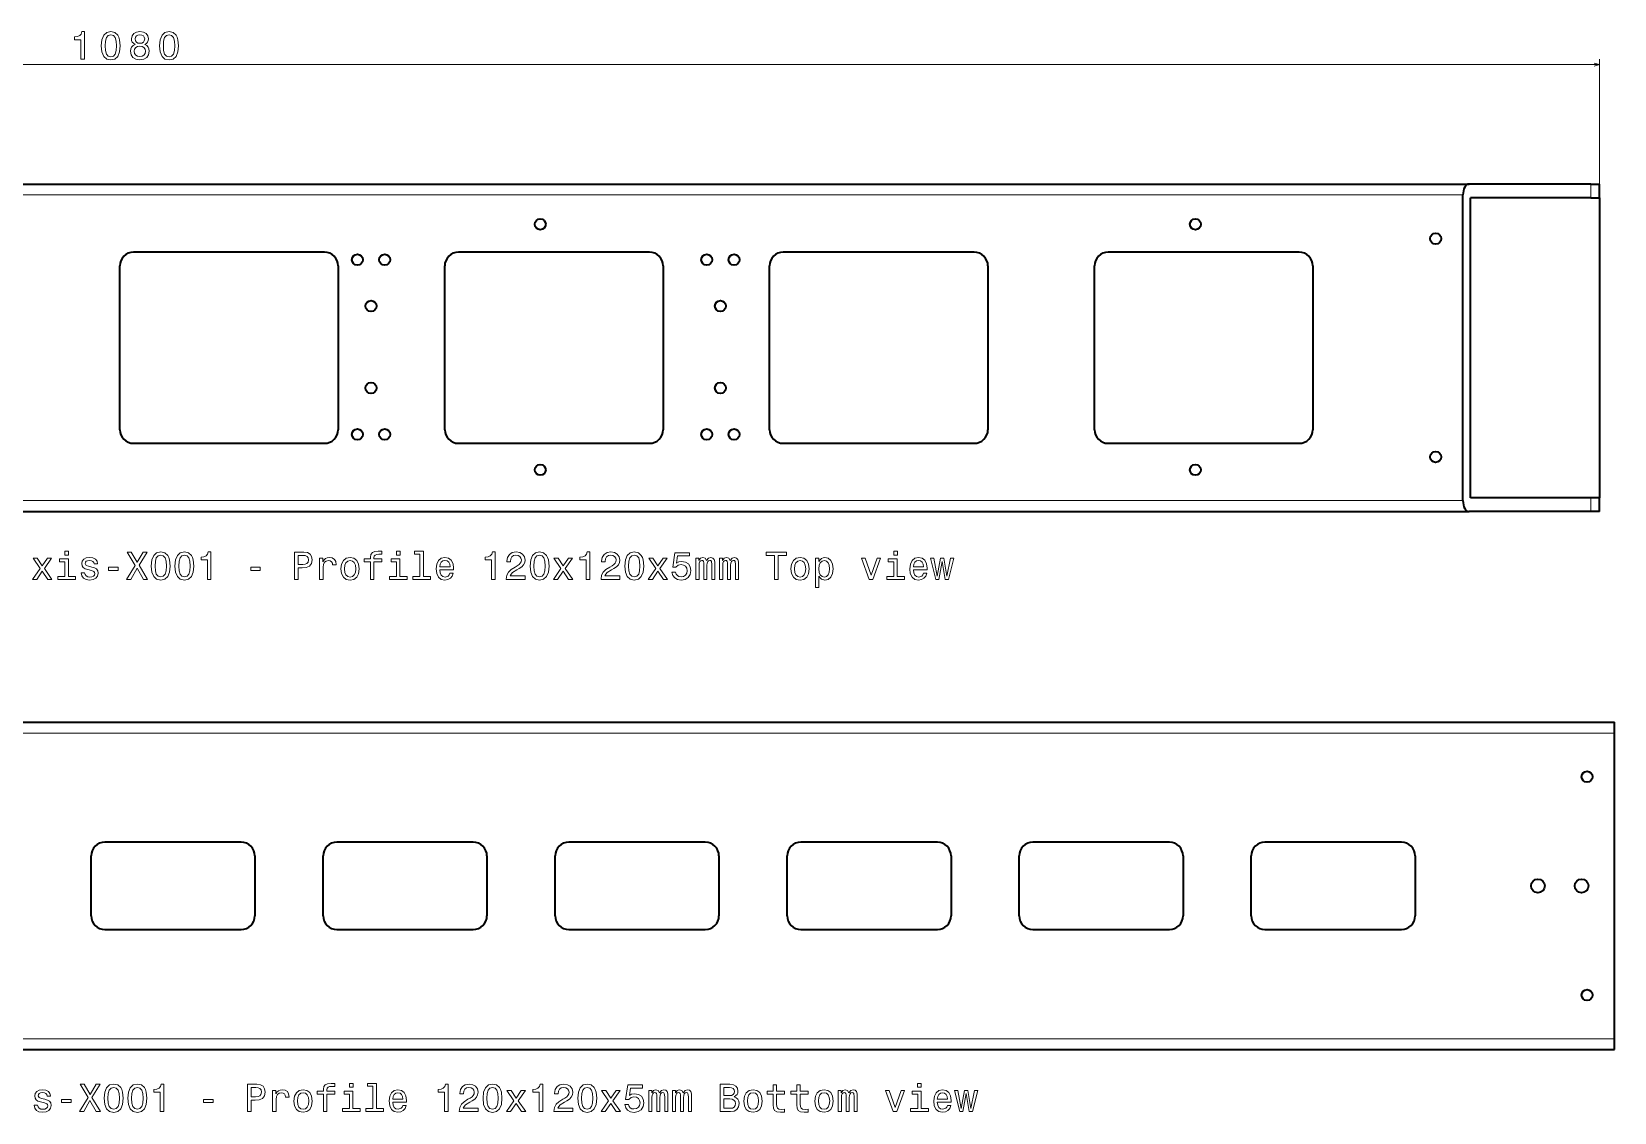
# Model space of a CAD drawing. Extents: x -420 to 4490, y -596 to 252.
# Drawn here: x 114 to 694, y -175 to 221 of the extents above; entities that cross this region are included whole.
import ezdxf

# ---------------------------------------------------------------- set-up
doc = ezdxf.new("R2010")
doc.units = 0

msp = doc.modelspace()

# ---------------------------------------------------------------- linework, layer by layer
at = {"color": 7, "lineweight": 13}
for p, q in [((-391.5, 208.779053), (688.5, 208.779053)), ((688.5, 162), (688.5, 210.779053)), ((-391.5, 161), (638.5, 161)), ((-391.5, 49), (638.5, 49)), ((-386.035095, -36.177216), (693.964905, -36.177216)), ((-386.035095, -148.177216), (693.964905, -148.177216))]:
    msp.add_line(p, q, dxfattribs=at)
at = {"color": 7, "lineweight": 35}
for p, q in [((-391.5, 165), (640.722229, 165)), ((685.353943, 165), (640.722229, 165)), ((638.5, 49), (638.5, 161)), ((641.277771, 50), (641.277771, 160)), ((685.353943, 160), (641.277771, 160)), ((688.5, 160), (688.5, 50)), ((221.5, 140), (151.5, 140)), ((340.5, 140), (270.5, 140)), ((459.5, 140), (389.5, 140)), ((578.5, 140), (508.5, 140)), ((146.5, 75), (146.5, 135)), ((226.5, 135), (226.5, 75)), ((265.5, 75), (265.5, 135)), ((345.5, 135), (345.5, 75)), ((384.5, 75), (384.5, 135)), ((464.5, 135), (464.5, 75)), ((503.5, 75), (503.5, 135)), ((583.5, 135), (583.5, 75)), ((151.5, 70), (221.5, 70)), ((270.5, 70), (340.5, 70)), ((389.5, 70), (459.5, 70)), ((508.5, 70), (578.5, 70)), ((685.353943, 50), (641.277771, 50)), ((-391.5, 45), (640.722229, 45)), ((685.353943, 45), (640.722229, 45)), ((-386.035095, -32.177216), (693.964905, -32.177216)), ((693.964905, -148.177216), (693.964905, -36.177216)), ((190.964905, -76.177216), (140.964905, -76.177216)), ((275.964905, -76.177216), (225.964905, -76.177216)), ((360.964905, -76.177216), (310.964905, -76.177216)), ((445.964905, -76.177216), (395.964905, -76.177216)), ((530.964905, -76.177216), (480.964905, -76.177216)), ((615.964905, -76.177216), (565.964905, -76.177216)), ((135.964905, -103.177216), (135.964905, -81.177216)), ((195.964905, -81.177216), (195.964905, -103.177216)), ((220.964905, -103.177216), (220.964905, -81.177216)), ((280.964905, -81.177216), (280.964905, -103.177216)), ((305.964905, -103.177216), (305.964905, -81.177216)), ((365.964905, -81.177216), (365.964905, -103.177216)), ((390.964905, -103.177216), (390.964905, -81.177216)), ((450.964905, -81.177216), (450.964905, -103.177216)), ((475.964905, -103.177216), (475.964905, -81.177216)), ((535.964905, -81.177216), (535.964905, -103.177216)), ((560.964905, -103.177216), (560.964905, -81.177216)), ((620.964905, -81.177216), (620.964905, -103.177216)), ((140.964905, -108.177216), (190.964905, -108.177216)), ((225.964905, -108.177216), (275.964905, -108.177216)), ((310.964905, -108.177216), (360.964905, -108.177216)), ((395.964905, -108.177216), (445.964905, -108.177216)), ((480.964905, -108.177216), (530.964905, -108.177216)), ((565.964905, -108.177216), (615.964905, -108.177216)), ((-386.035095, -152.177216), (693.964905, -152.177216))]:
    msp.add_line(p, q, dxfattribs=at)
at = {"color": 7, "lineweight": 13, "ltscale": 0.125}
for p, q in [((685.353943, 160), (685.353943, 165)), ((685.353943, 45), (685.353943, 50))]:
    msp.add_line(p, q, dxfattribs=at)
at = {"color": 7, "lineweight": 35, "ltscale": 0.078651}
for p, q in [((685.353943, 165), (688.5, 165)), ((685.353943, 160), (688.5, 160)), ((688.5, 50), (685.353943, 50)), ((688.5, 45), (685.353943, 45))]:
    msp.add_line(p, q, dxfattribs=at)
at = {"color": 7, "lineweight": 35, "ltscale": 0.125}
for p, q in [((688.5, 160), (688.5, 165)), ((688.5, 45), (688.5, 50))]:
    msp.add_line(p, q, dxfattribs=at)
at = {"color": 7, "lineweight": 35, "ltscale": 0.1}
for p, q in [((693.964905, -36.177216), (693.964905, -32.177216)), ((693.964905, -152.177216), (693.964905, -148.177216))]:
    msp.add_line(p, q, dxfattribs=at)
at = {"color": 7, "lineweight": 13}
for points in [[(132.229095, 210.779053), (133.540344, 210.779053), (133.540344, 220.851105), (132.560516, 220.851105), (132.301147, 219.972137), (131.78241, 219.381348), (130.989914, 219.035538), (129.894806, 218.920258), (129.894806, 217.897217), (132.229095, 217.897217)], [(139.690186, 215.663788), (139.906326, 213.40152), (140.583557, 211.787689), (141.664261, 210.807861), (143.162811, 210.490875), (144.646973, 210.807861), (145.727661, 211.787689), (146.390472, 213.40152), (146.621033, 215.663788), (146.390472, 217.911621), (146.116699, 218.804993), (145.727661, 219.539856), (144.646973, 220.519684), (143.162811, 220.851105), (141.664261, 220.519684), (140.583557, 219.525452), (139.906326, 217.911621)], [(152.050446, 216.168091), (151.315552, 215.764648), (150.811249, 215.202682), (150.494232, 214.496643), (150.393372, 213.646484), (150.623932, 212.364075), (151.286743, 211.369827), (152.367432, 210.735825), (153.837189, 210.490875), (155.292511, 210.735825), (156.373199, 211.369827), (157.036011, 212.364075), (157.280975, 213.646484), (157.16571, 214.496643), (156.863098, 215.202682), (156.344391, 215.764648), (155.623932, 216.168091), (156.200287, 216.513916), (156.60376, 216.989426), (156.848694, 217.565796), (156.93515, 218.271851), (156.70462, 219.294891), (156.099426, 220.116226), (155.119598, 220.649368), (153.837189, 220.851105), (152.540344, 220.649368), (151.560516, 220.116226), (150.940918, 219.294891), (150.724792, 218.271851), (150.796844, 217.565796), (151.041779, 216.989426)], [(161.03891, 215.663788), (161.255035, 213.40152), (161.932281, 211.787689), (163.01297, 210.807861), (164.511536, 210.490875), (165.995667, 210.807861), (167.076355, 211.787689), (167.739197, 213.40152), (167.969727, 215.663788), (167.739197, 217.911621), (167.465424, 218.804993), (167.076355, 219.539856), (165.995667, 220.519684), (164.511536, 220.851105), (163.01297, 220.519684), (161.932281, 219.525452), (161.255035, 217.911621)], [(141.073471, 215.663788), (141.188751, 217.407288), (141.548981, 218.660889), (142.197403, 219.395767), (143.162811, 219.655136), (144.113815, 219.395767), (144.762238, 218.660889), (145.122467, 217.407288), (145.237732, 215.663788), (145.122467, 213.905853), (144.762238, 212.652252), (144.113815, 211.917389), (143.162811, 211.672424), (142.197403, 211.917389), (141.548981, 212.652252), (141.188751, 213.905853)], [(151.776642, 213.675308), (151.906342, 214.438995), (152.324219, 215.015366), (152.972626, 215.390015), (153.837189, 215.519684), (154.687317, 215.390015), (155.335724, 215.015366), (155.753601, 214.438995), (155.897705, 213.675308), (155.753601, 212.853973), (155.335724, 212.234375), (154.687317, 211.830933), (153.837189, 211.701233), (152.972626, 211.830933), (152.324219, 212.234375), (151.906342, 212.853973)], [(152.093658, 218.15657), (152.208923, 218.790588), (152.554749, 219.280487), (153.102295, 219.583084), (153.837189, 219.698364), (154.557648, 219.583084), (155.105194, 219.280487), (155.451019, 218.790588), (155.580688, 218.15657), (155.451019, 217.508148), (155.105194, 217.003845), (154.557648, 216.672424), (153.837189, 216.571564), (153.102295, 216.686829), (152.554749, 217.003845), (152.208923, 217.508148)], [(162.42218, 215.663788), (162.537445, 217.407288), (162.897705, 218.660889), (163.546112, 219.395767), (164.511536, 219.655136), (165.462524, 219.395767), (166.110931, 218.660889), (166.471191, 217.407288), (166.586456, 215.663788), (166.471191, 213.905853), (166.110931, 212.652252), (165.462524, 211.917389), (164.511536, 211.672424), (163.546112, 211.917389), (162.897705, 212.652252), (162.537445, 213.905853)], [(127.70327, 30.494656), (126.363213, 30.494656), (126.363213, 29.053734), (127.70327, 29.053734)], [(148.971283, 20.148834), (150.484253, 20.148834), (152.775314, 24.197826), (155.109604, 20.148834), (156.636978, 20.148834), (153.510178, 25.292927), (156.478485, 30.163242), (155.023148, 30.163242), (152.818542, 26.460073), (150.65715, 30.163242), (149.14418, 30.163242), (152.098083, 25.278517)], [(157.99144, 25.03356), (158.207581, 22.771313), (158.884811, 21.15748), (159.965515, 20.177652), (161.464066, 19.860649), (162.948212, 20.177652), (164.028915, 21.15748), (164.691727, 22.771313), (164.922287, 25.03356), (164.691727, 27.281399), (164.417953, 28.17477), (164.028915, 28.909641), (162.948212, 29.889469), (161.464066, 30.220881), (159.965515, 29.889469), (158.884811, 28.895233), (158.207581, 27.281399)], [(159.374725, 25.03356), (159.490005, 26.777077), (159.850235, 28.030678), (160.498657, 28.765549), (161.464066, 29.024914), (162.41507, 28.765549), (163.063492, 28.030678), (163.423721, 26.777077), (163.539001, 25.03356), (163.423721, 23.275635), (163.063492, 22.022034), (162.41507, 21.287163), (161.464066, 21.042206), (160.498657, 21.287163), (159.850235, 22.022034), (159.490005, 23.275635)], [(166.665787, 25.03356), (166.881927, 22.771313), (167.559158, 21.15748), (168.639862, 20.177652), (170.138412, 19.860649), (171.622559, 20.177652), (172.703262, 21.15748), (173.366074, 22.771313), (173.596634, 25.03356), (173.366074, 27.281399), (173.0923, 28.17477), (172.703262, 28.909641), (171.622559, 29.889469), (170.138412, 30.220881), (168.639862, 29.889469), (167.559158, 28.895233), (166.881927, 27.281399)], [(168.049072, 25.03356), (168.164352, 26.777077), (168.524582, 28.030678), (169.173004, 28.765549), (170.138412, 29.024914), (171.089417, 28.765549), (171.737839, 28.030678), (172.098068, 26.777077), (172.213348, 25.03356), (172.098068, 23.275635), (171.737839, 22.022034), (171.089417, 21.287163), (170.138412, 21.042206), (169.173004, 21.287163), (168.524582, 22.022034), (168.164352, 23.275635)], [(178.553391, 20.148834), (179.864639, 20.148834), (179.864639, 30.220881), (178.884811, 30.220881), (178.625443, 29.341919), (178.106705, 28.751141), (177.314209, 28.405319), (176.219101, 28.290045), (176.219101, 27.266991), (178.553391, 27.266991)], [(210.469803, 20.148834), (211.795456, 20.148834), (211.795456, 24.370735), (213.265198, 24.370735), (214.749344, 24.442783), (215.930893, 24.947105), (216.69458, 25.926933), (216.953949, 27.266991), (216.752228, 28.506184), (216.175858, 29.413963), (215.224854, 29.961514), (213.928024, 30.148834), (210.469803, 30.148834)], [(238.308411, 26.546528), (238.308411, 20.148834), (239.576416, 20.148834), (239.576416, 26.546528), (242.458267, 26.546528), (242.458267, 27.62722), (239.576416, 27.62722), (239.576416, 28.102724), (239.677277, 28.679092), (240.008698, 29.068142), (240.570648, 29.298691), (241.377563, 29.385145), (242.458267, 29.327509), (242.458267, 30.422609), (241.089386, 30.494656), (239.850189, 30.364971), (238.985641, 29.975924), (238.466904, 29.298691), (238.308411, 28.333271), (238.308411, 27.62722), (235.988525, 27.62722), (235.988525, 26.546528)], [(249.144135, 30.494656), (247.804077, 30.494656), (247.804077, 29.053734), (249.144135, 29.053734)], [(256.420776, 29.428373), (256.420776, 21.215117), (253.812714, 21.215117), (253.812714, 20.148834), (260.282471, 20.148834), (260.282471, 21.215117), (257.688812, 21.215117), (257.688812, 30.494656), (254.432312, 30.494656), (254.432312, 29.428373)], [(282.645569, 20.148834), (283.956787, 20.148834), (283.956787, 30.220881), (282.976959, 30.220881), (282.71759, 29.341919), (282.198883, 28.751141), (281.406372, 28.405319), (280.311279, 28.290045), (280.311279, 27.266991), (282.645569, 27.266991)], [(288.063416, 20.148834), (294.936615, 20.148834), (294.936615, 21.388027), (289.504333, 21.388027), (289.806946, 22.06526), (290.325684, 22.62722), (291.925079, 23.650274), (292.775238, 24.082552), (293.726257, 24.702148), (294.403473, 25.422609), (294.792542, 26.272753), (294.936615, 27.238171), (294.69165, 28.448545), (294.014435, 29.399555), (292.976959, 30.004742), (291.636902, 30.220881), (290.253632, 29.975924), (289.201752, 29.298691), (288.524506, 28.217999), (288.293976, 26.791485), (288.293976, 26.589756), (289.605194, 26.589756), (289.605194, 26.70503), (289.734894, 27.684856), (290.123932, 28.405319), (290.74353, 28.866413), (291.56485, 29.024914), (292.400604, 28.880821), (293.020203, 28.520592), (293.423645, 27.958633), (293.567749, 27.252581), (293.466888, 26.589756), (293.193115, 26.027798), (292.731995, 25.537884), (292.097992, 25.105606), (291.247864, 24.644512), (289.835754, 23.751141), (288.841522, 22.800131), (288.250732, 21.647392), (288.063416, 20.192062)], [(296.781006, 25.03356), (296.997131, 22.771313), (297.674377, 21.15748), (298.755066, 20.177652), (300.253632, 19.860649), (301.737762, 20.177652), (302.818451, 21.15748), (303.481293, 22.771313), (303.711823, 25.03356), (303.481293, 27.281399), (303.20752, 28.17477), (302.818451, 28.909641), (301.737762, 29.889469), (300.253632, 30.220881), (298.755066, 29.889469), (297.674377, 28.895233), (296.997131, 27.281399)], [(298.164276, 25.03356), (298.279541, 26.777077), (298.639801, 28.030678), (299.288208, 28.765549), (300.253632, 29.024914), (301.20462, 28.765549), (301.853027, 28.030678), (302.213287, 26.777077), (302.328552, 25.03356), (302.213287, 23.275635), (301.853027, 22.022034), (301.20462, 21.287163), (300.253632, 21.042206), (299.288208, 21.287163), (298.639801, 22.022034), (298.279541, 23.275635)], [(317.342957, 20.148834), (318.654175, 20.148834), (318.654175, 30.220881), (317.674347, 30.220881), (317.414978, 29.341919), (316.896271, 28.751141), (316.10376, 28.405319), (315.008667, 28.290045), (315.008667, 27.266991), (317.342957, 27.266991)], [(322.760803, 20.148834), (329.634003, 20.148834), (329.634003, 21.388027), (324.201721, 21.388027), (324.504333, 22.06526), (325.023071, 22.62722), (326.622467, 23.650274), (327.472626, 24.082552), (328.423645, 24.702148), (329.100861, 25.422609), (329.489929, 26.272753), (329.634003, 27.238171), (329.389038, 28.448545), (328.711823, 29.399555), (327.674347, 30.004742), (326.33429, 30.220881), (324.951019, 29.975924), (323.899139, 29.298691), (323.221893, 28.217999), (322.991364, 26.791485), (322.991364, 26.589756), (324.302582, 26.589756), (324.302582, 26.70503), (324.432281, 27.684856), (324.82132, 28.405319), (325.440918, 28.866413), (326.262238, 29.024914), (327.097992, 28.880821), (327.71759, 28.520592), (328.121033, 27.958633), (328.265137, 27.252581), (328.164276, 26.589756), (327.890503, 26.027798), (327.429382, 25.537884), (326.79538, 25.105606), (325.945251, 24.644512), (324.533142, 23.751141), (323.53891, 22.800131), (322.94812, 21.647392), (322.760803, 20.192062)], [(331.478394, 25.03356), (331.694519, 22.771313), (332.371765, 21.15748), (333.452454, 20.177652), (334.951019, 19.860649), (336.43515, 20.177652), (337.515839, 21.15748), (338.17868, 22.771313), (338.40921, 25.03356), (338.17868, 27.281399), (337.904907, 28.17477), (337.515839, 28.909641), (336.43515, 29.889469), (334.951019, 30.220881), (333.452454, 29.889469), (332.371765, 28.895233), (331.694519, 27.281399)], [(332.861664, 25.03356), (332.976929, 26.777077), (333.337189, 28.030678), (333.985596, 28.765549), (334.951019, 29.024914), (335.902008, 28.765549), (336.550415, 28.030678), (336.910675, 26.777077), (337.02594, 25.03356), (336.910675, 23.275635), (336.550415, 22.022034), (335.902008, 21.287163), (334.951019, 21.042206), (333.985596, 21.287163), (333.337189, 22.022034), (332.976929, 23.275635)], [(348.726227, 22.756903), (349.043213, 21.575348), (349.749268, 20.653156), (350.786743, 20.076788), (352.112366, 19.860649), (353.567719, 20.120016), (354.706055, 20.826067), (355.426514, 21.949987), (355.700287, 23.390909), (355.455322, 24.730967), (354.763672, 25.782841), (353.682983, 26.460073), (352.285278, 26.70503), (351.20459, 26.53212), (350.368866, 26.056616), (350.772308, 28.751141), (355.15274, 28.751141), (355.15274, 29.932695), (349.806915, 29.932695), (349.014404, 24.630102), (350.167145, 24.630102), (351.002869, 25.307335), (352.069153, 25.552292), (352.991333, 25.393791), (353.697388, 24.932695), (354.144073, 24.226645), (354.302582, 23.318863), (354.144073, 22.411081), (353.682983, 21.70503), (352.976929, 21.258345), (352.069153, 21.099842), (351.30545, 21.200706), (350.714691, 21.53212), (350.28241, 22.050852), (350.066284, 22.756903)], [(386.334259, 20.148834), (387.659912, 20.148834), (387.659912, 28.938459), (390.685852, 28.938459), (390.685852, 30.148834), (383.293915, 30.148834), (383.293915, 28.938459), (386.334259, 28.938459)], [(431.30542, 30.494656), (429.965363, 30.494656), (429.965363, 29.053734), (431.30542, 29.053734)], [(116.031799, 20.148834), (118.020271, 23.160362), (120.066383, 20.148834), (121.593758, 20.148834), (118.827187, 24.140188), (121.435257, 27.886585), (119.965515, 27.886585), (118.077911, 25.076788), (116.1903, 27.886585), (114.691742, 27.886585), (117.256584, 24.12578), (114.547653, 20.148834)], [(127.660042, 21.215117), (127.660042, 27.62722), (124.403557, 27.62722), (124.403557, 26.546528), (126.392036, 26.546528), (126.392036, 21.215117), (123.79837, 21.215117), (123.79837, 20.148834), (130.282516, 20.148834), (130.282516, 21.215117)], [(136.24794, 24.65892), (135.023163, 24.947105), (134.115372, 25.278517), (133.81279, 25.95575), (133.899246, 26.431255), (134.201828, 26.777077), (134.691742, 26.993214), (135.397797, 27.07967), (136.075027, 26.993214), (136.60817, 26.733849), (136.953995, 26.344799), (137.098083, 25.826067), (138.33728, 25.826067), (138.33728, 25.854885), (138.12114, 26.791485), (137.530365, 27.526356), (136.60817, 27.98745), (135.397797, 28.160362), (134.173019, 27.98745), (133.279648, 27.511948), (132.717682, 26.805895), (132.544769, 25.912523), (132.674454, 25.04797), (133.077911, 24.442783), (133.740738, 24.010506), (134.706161, 23.707912), (136.118256, 23.362091), (136.982819, 23.00186), (137.213364, 22.713676), (137.29982, 22.281399), (137.170135, 21.748259), (136.82431, 21.344799), (136.26236, 21.085434), (135.513077, 20.998978), (134.720566, 21.085434), (134.144196, 21.388027), (133.755142, 21.877941), (133.596649, 22.555174), (132.371857, 22.555174), (132.573593, 21.402437), (133.164368, 20.566702), (134.100967, 20.06238), (135.397797, 19.875059), (136.752274, 20.06238), (137.746506, 20.566702), (138.351685, 21.373619), (138.567825, 22.425491), (138.409332, 23.333273), (137.962646, 23.952869), (137.227768, 24.356327)], [(142.371857, 23.448545), (145.858887, 23.448545), (145.858887, 24.586874), (142.371857, 24.586874)], [(194.417938, 23.448545), (197.904968, 23.448545), (197.904968, 24.586874), (194.417938, 24.586874)], [(213.56778, 28.924049), (214.432343, 28.837595), (215.066345, 28.56382), (215.440979, 28.059498), (215.570663, 27.266991), (215.426575, 26.431255), (215.037521, 25.926933), (214.37471, 25.667566), (213.466919, 25.59552), (211.795456, 25.59552), (211.795456, 28.924049)], [(219.677292, 20.148834), (220.945297, 20.148834), (220.945297, 24.572466), (221.074982, 25.638748), (221.464035, 26.402435), (222.098038, 26.863531), (222.948181, 27.022034), (223.582184, 26.921169), (224.057693, 26.632984), (224.345886, 26.14307), (224.446747, 25.480246), (225.729172, 25.480246), (225.556259, 26.647392), (225.08075, 27.483128), (224.288239, 27.98745), (223.20755, 28.160362), (222.472687, 28.045088), (221.838669, 27.756903), (221.276718, 27.266991), (220.830032, 26.604166), (220.830032, 27.886585), (219.677292, 27.886585)], [(227.501495, 24.010506), (227.73204, 22.252581), (228.394867, 20.955751), (229.446747, 20.148834), (230.858841, 19.875059), (232.256531, 20.148834), (233.308411, 20.941341), (233.971237, 22.238171), (234.216187, 24.010506), (233.971237, 25.768431), (233.308411, 27.07967), (232.256531, 27.872177), (230.858841, 28.160362), (229.446747, 27.872177), (228.394867, 27.065262), (227.73204, 25.768431)], [(228.798325, 24.024916), (228.928009, 25.321745), (229.331467, 26.258345), (229.979874, 26.834713), (230.858841, 27.036442), (231.723404, 26.834713), (232.371811, 26.272753), (232.775269, 25.321745), (232.919357, 24.024916), (232.775269, 22.713676), (232.371811, 21.762667), (231.723404, 21.186298), (230.858841, 20.998978), (229.979874, 21.186298), (229.331467, 21.762667), (228.928009, 22.713676)], [(249.100906, 21.215117), (249.100906, 27.62722), (245.844421, 27.62722), (245.844421, 26.546528), (247.832901, 26.546528), (247.832901, 21.215117), (245.239243, 21.215117), (245.239243, 20.148834), (251.723389, 20.148834), (251.723389, 21.215117)], [(263.683044, 23.650274), (268.755066, 23.650274), (268.769501, 24.241053), (268.53894, 25.898113), (267.904938, 27.137306), (266.896301, 27.886585), (265.556244, 28.160362), (264.244995, 27.872177), (263.236359, 27.065262), (262.587921, 25.754021), (262.357391, 24.024916), (262.573517, 22.252581), (263.221924, 20.955751), (264.216187, 20.148834), (265.513, 19.875059), (266.636932, 20.06238), (267.559113, 20.552292), (268.236359, 21.330391), (268.625397, 22.367855), (267.371796, 22.367855), (267.112427, 21.791485), (266.737793, 21.359209), (265.671509, 21.013388), (264.850189, 21.171888), (264.230591, 21.676212), (263.827118, 22.497538), (263.683044, 23.607048)], [(263.683044, 24.716557), (263.841522, 25.710794), (264.230591, 26.445663), (264.82135, 26.892349), (265.599457, 27.050852), (266.363159, 26.892349), (266.953918, 26.445663), (267.314148, 25.710794), (267.443848, 24.716557)], [(306.867432, 20.148834), (308.855927, 23.160362), (310.902039, 20.148834), (312.429413, 20.148834), (309.662842, 24.140188), (312.270905, 27.886585), (310.801178, 27.886585), (308.913544, 25.076788), (307.02594, 27.886585), (305.527374, 27.886585), (308.092224, 24.12578), (305.383301, 20.148834)], [(341.564819, 20.148834), (343.553314, 23.160362), (345.599426, 20.148834), (347.126801, 20.148834), (344.360229, 24.140188), (346.968292, 27.886585), (345.498566, 27.886585), (343.610931, 25.076788), (341.723328, 27.886585), (340.224762, 27.886585), (342.789612, 24.12578), (340.080688, 20.148834)], [(357.48703, 20.148834), (358.654175, 20.148834), (358.654175, 25.321745), (358.726196, 26.099842), (358.942352, 26.661802), (359.273773, 26.993214), (359.706024, 27.122898), (360.051849, 27.007624), (360.28241, 26.71944), (360.397675, 26.229527), (360.440918, 25.581112), (360.440918, 20.148834), (361.536011, 20.148834), (361.536011, 25.321745), (361.608063, 26.085434), (361.824188, 26.647392), (362.170013, 26.993214), (362.602295, 27.122898), (362.94812, 27.007624), (363.17865, 26.71944), (363.322754, 25.581112), (363.322754, 20.148834), (364.489899, 20.148834), (364.489899, 25.494656), (364.417847, 26.604166), (364.187317, 27.454309), (363.726196, 27.973042), (362.976929, 28.160362), (362.097961, 27.872177), (361.420746, 27.036442), (360.887604, 27.857769), (359.994232, 28.160362), (359.172882, 27.872177), (358.610931, 27.065262), (358.610931, 27.886585), (357.48703, 27.886585)], [(366.161377, 20.148834), (367.328522, 20.148834), (367.328522, 25.321745), (367.400543, 26.099842), (367.616699, 26.661802), (367.94812, 26.993214), (368.380371, 27.122898), (368.726196, 27.007624), (368.956757, 26.71944), (369.072021, 26.229527), (369.115265, 25.581112), (369.115265, 20.148834), (370.210358, 20.148834), (370.210358, 25.321745), (370.28241, 26.085434), (370.498535, 26.647392), (370.84436, 26.993214), (371.276642, 27.122898), (371.622467, 27.007624), (371.852997, 26.71944), (371.997101, 25.581112), (371.997101, 20.148834), (373.164246, 20.148834), (373.164246, 25.494656), (373.092194, 26.604166), (372.861664, 27.454309), (372.400543, 27.973042), (371.651276, 28.160362), (370.772308, 27.872177), (370.095093, 27.036442), (369.561951, 27.857769), (368.668579, 28.160362), (367.847229, 27.872177), (367.285278, 27.065262), (367.285278, 27.886585), (366.161377, 27.886585)], [(392.314087, 24.010506), (392.544647, 22.252581), (393.207458, 20.955751), (394.259338, 20.148834), (395.671448, 19.875059), (397.069122, 20.148834), (398.121002, 20.941341), (398.783813, 22.238171), (399.028778, 24.010506), (398.783813, 25.768431), (398.121002, 27.07967), (397.069122, 27.872177), (395.671448, 28.160362), (394.259338, 27.872177), (393.207458, 27.065262), (392.544647, 25.768431)], [(393.610901, 24.024916), (393.740601, 25.321745), (394.144043, 26.258345), (394.79248, 26.834713), (395.671448, 27.036442), (396.53598, 26.834713), (397.184418, 26.272753), (397.58786, 25.321745), (397.731964, 24.024916), (397.58786, 22.713676), (397.184418, 21.762667), (396.53598, 21.186298), (395.671448, 20.998978), (394.79248, 21.186298), (394.144043, 21.762667), (393.740601, 22.713676)], [(402.559052, 26.69062), (402.559052, 27.886585), (401.291016, 27.886585), (401.291016, 17.151716), (402.559052, 17.151716), (402.559052, 21.330391), (403.005737, 20.653156), (403.51004, 20.20647), (404.778046, 19.875059), (405.988434, 20.148834), (406.939453, 20.97016), (407.559052, 22.266991), (407.789581, 24.024916), (407.559052, 25.768431), (406.939453, 27.065262), (405.988434, 27.872177), (404.778046, 28.160362), (404.086426, 28.073906), (403.495636, 27.800131), (402.991302, 27.339035)], [(404.56192, 21.013388), (403.711761, 21.200706), (403.092194, 21.777077), (402.703125, 22.713676), (402.573456, 24.024916), (402.703125, 25.321745), (403.092194, 26.258345), (403.711761, 26.820305), (404.56192, 27.022034), (405.340027, 26.820305), (405.959625, 26.243935), (406.348663, 25.307335), (406.492767, 24.024916), (406.348663, 22.728085), (405.959625, 21.777077), (405.340027, 21.200706)], [(421.031647, 20.148834), (422.371704, 20.148834), (425.195923, 27.886585), (423.884674, 27.886585), (421.708893, 21.647392), (419.489868, 27.886585), (418.164215, 27.886585)], [(431.262207, 21.215117), (431.262207, 27.62722), (428.005707, 27.62722), (428.005707, 26.546528), (429.994171, 26.546528), (429.994171, 21.215117), (427.400513, 21.215117), (427.400513, 20.148834), (433.884674, 20.148834), (433.884674, 21.215117)], [(437.169983, 23.650274), (442.242004, 23.650274), (442.256439, 24.241053), (442.025879, 25.898113), (441.391876, 27.137306), (440.38324, 27.886585), (439.043182, 28.160362), (437.731934, 27.872177), (436.723297, 27.065262), (436.07486, 25.754021), (435.84433, 24.024916), (436.060455, 22.252581), (436.708862, 20.955751), (437.703125, 20.148834), (438.999939, 19.875059), (440.123871, 20.06238), (441.046051, 20.552292), (441.723297, 21.330391), (442.112335, 22.367855), (440.858734, 22.367855), (440.599365, 21.791485), (440.224731, 21.359209), (439.158447, 21.013388), (438.337128, 21.171888), (437.717529, 21.676212), (437.314056, 22.497538), (437.169983, 23.607048)], [(437.169983, 24.716557), (437.328461, 25.710794), (437.717529, 26.445663), (438.308289, 26.892349), (439.086395, 27.050852), (439.850098, 26.892349), (440.440857, 26.445663), (440.801086, 25.710794), (440.930786, 24.716557)], [(446.564789, 20.148834), (447.717529, 26.71944), (448.870239, 20.148834), (450.080627, 20.148834), (451.982635, 27.886585), (450.757874, 27.886585), (449.475433, 21.315981), (448.337128, 27.886585), (447.083496, 27.886585), (445.94519, 21.315981), (444.66275, 27.886585), (443.452393, 27.886585), (445.354401, 20.148834)], [(119.010056, -170.354767), (117.785278, -170.066589), (116.877487, -169.735168), (116.574905, -169.057938), (116.661362, -168.582428), (116.963943, -168.236618), (117.453857, -168.020477), (118.159912, -167.934021), (118.837143, -168.020477), (119.370285, -168.279846), (119.71611, -168.668884), (119.860199, -169.187622), (121.099396, -169.187622), (121.099396, -169.158798), (120.883255, -168.222198), (120.29248, -167.487335), (119.370285, -167.02623), (118.159912, -166.853333), (116.935135, -167.02623), (116.041763, -167.50174), (115.479797, -168.207794), (115.306885, -169.101166), (115.436569, -169.965714), (115.840027, -170.570908), (116.502853, -171.003174), (117.468277, -171.305771), (118.880371, -171.651596), (119.744934, -172.011826), (119.975479, -172.300018), (120.061935, -172.732285), (119.932251, -173.265427), (119.586426, -173.668884), (119.024475, -173.928253), (118.275192, -174.014709), (117.482681, -173.928253), (116.906311, -173.625656), (116.517258, -173.135742), (116.358765, -172.458511), (115.133972, -172.458511), (115.335709, -173.611252), (115.926483, -174.446991), (116.863083, -174.951309), (118.159912, -175.138626), (119.514389, -174.951309), (120.508621, -174.446991), (121.1138, -173.640076), (121.329941, -172.588196), (121.171448, -171.68042), (120.724762, -171.060822), (119.989883, -170.657364)], [(131.733398, -174.864853), (133.246368, -174.864853), (135.53743, -170.815857), (137.871719, -174.864853), (139.399094, -174.864853), (136.272293, -169.720764), (139.240601, -164.850449), (137.785263, -164.850449), (135.580658, -168.553619), (133.419266, -164.850449), (131.906296, -164.850449), (134.860199, -169.735168)], [(140.753555, -169.980133), (140.969696, -172.242371), (141.646927, -173.856201), (142.727631, -174.836029), (144.226181, -175.15303), (145.710327, -174.836029), (146.791031, -173.856201), (147.453842, -172.242371), (147.684402, -169.980133), (147.453842, -167.732285), (147.180069, -166.838913), (146.791031, -166.10405), (145.710327, -165.124222), (144.226181, -164.792801), (142.727631, -165.124222), (141.646927, -166.118454), (140.969696, -167.732285)], [(142.136841, -169.980133), (142.252121, -168.236618), (142.61235, -166.983002), (143.260773, -166.248138), (144.226181, -165.98877), (145.177185, -166.248138), (145.825607, -166.983002), (146.185837, -168.236618), (146.301117, -169.980133), (146.185837, -171.738052), (145.825607, -172.991653), (145.177185, -173.726532), (144.226181, -173.971481), (143.260773, -173.726532), (142.61235, -172.991653), (142.252121, -171.738052)], [(149.427902, -169.980133), (149.644043, -172.242371), (150.321274, -173.856201), (151.401978, -174.836029), (152.900528, -175.15303), (154.384674, -174.836029), (155.465378, -173.856201), (156.128189, -172.242371), (156.358749, -169.980133), (156.128189, -167.732285), (155.854416, -166.838913), (155.465378, -166.10405), (154.384674, -165.124222), (152.900528, -164.792801), (151.401978, -165.124222), (150.321274, -166.118454), (149.644043, -167.732285)], [(150.811188, -169.980133), (150.926468, -168.236618), (151.286697, -166.983002), (151.93512, -166.248138), (152.900528, -165.98877), (153.851532, -166.248138), (154.499954, -166.983002), (154.860184, -168.236618), (154.975464, -169.980133), (154.860184, -171.738052), (154.499954, -172.991653), (153.851532, -173.726532), (152.900528, -173.971481), (151.93512, -173.726532), (151.286697, -172.991653), (150.926468, -171.738052)], [(161.315506, -174.864853), (162.626755, -174.864853), (162.626755, -164.792801), (161.646927, -164.792801), (161.387558, -165.671768), (160.86882, -166.262543), (160.076324, -166.608368), (158.981216, -166.723648), (158.981216, -167.746704), (161.315506, -167.746704)], [(193.231918, -174.864853), (194.557571, -174.864853), (194.557571, -170.642944), (196.027313, -170.642944), (197.511459, -170.570908), (198.693008, -170.066589), (199.456696, -169.086761), (199.716064, -167.746704), (199.514343, -166.507507), (198.937973, -165.599731), (197.986969, -165.05217), (196.69014, -164.864853), (193.231918, -164.864853)], [(196.329895, -166.08963), (197.194458, -166.176086), (197.828461, -166.44986), (198.203094, -166.954193), (198.332779, -167.746704), (198.18869, -168.582428), (197.799637, -169.086761), (197.136826, -169.346115), (196.229034, -169.418167), (194.557571, -169.418167), (194.557571, -166.08963)], [(202.439407, -174.864853), (203.707413, -174.864853), (203.707413, -170.441223), (203.837097, -169.374939), (204.226151, -168.611252), (204.860153, -168.150162), (205.710297, -167.991653), (206.344299, -168.092514), (206.819809, -168.380707), (207.108002, -168.870621), (207.208862, -169.533447), (208.491287, -169.533447), (208.318375, -168.366287), (207.842865, -167.530563), (207.050354, -167.02623), (205.969666, -166.853333), (205.234802, -166.968597), (204.600784, -167.25679), (204.038834, -167.746704), (203.592148, -168.409515), (203.592148, -167.127106), (202.439407, -167.127106)], [(210.263611, -171.003174), (210.494156, -172.761108), (211.156982, -174.057938), (212.208862, -174.864853), (213.620956, -175.138626), (215.018646, -174.864853), (216.070526, -174.072342), (216.733353, -172.775513), (216.978302, -171.003174), (216.733353, -169.245255), (216.070526, -167.934021), (215.018646, -167.14151), (213.620956, -166.853333), (212.208862, -167.14151), (211.156982, -167.948425), (210.494156, -169.245255)], [(211.56044, -170.98877), (211.690125, -169.69194), (212.093582, -168.755341), (212.741989, -168.17897), (213.620956, -167.977249), (214.485519, -168.17897), (215.133926, -168.740936), (215.537384, -169.69194), (215.681473, -170.98877), (215.537384, -172.300018), (215.133926, -173.251022), (214.485519, -173.827393), (213.620956, -174.014709), (212.741989, -173.827393), (212.093582, -173.251022), (211.690125, -172.300018)], [(221.070526, -168.467163), (221.070526, -174.864853), (222.338531, -174.864853), (222.338531, -168.467163), (225.220383, -168.467163), (225.220383, -167.386475), (222.338531, -167.386475), (222.338531, -166.910965), (222.439392, -166.334595), (222.770813, -165.945541), (223.332764, -165.714996), (224.139679, -165.62854), (225.220383, -165.686172), (225.220383, -164.59108), (223.851501, -164.519028), (222.612305, -164.648712), (221.747757, -165.037766), (221.229019, -165.714996), (221.070526, -166.68042), (221.070526, -167.386475), (218.750641, -167.386475), (218.750641, -168.467163)], [(231.863022, -173.798569), (231.863022, -167.386475), (228.606537, -167.386475), (228.606537, -168.467163), (230.595016, -168.467163), (230.595016, -173.798569), (228.001358, -173.798569), (228.001358, -174.864853), (234.485504, -174.864853), (234.485504, -173.798569)], [(231.90625, -164.519028), (230.566193, -164.519028), (230.566193, -165.959961), (231.90625, -165.959961)], [(239.182907, -165.585312), (239.182907, -173.798569), (236.574829, -173.798569), (236.574829, -174.864853), (243.044586, -174.864853), (243.044586, -173.798569), (240.450928, -173.798569), (240.450928, -164.519028), (237.194427, -164.519028), (237.194427, -165.585312)], [(246.44516, -171.363419), (251.517181, -171.363419), (251.531616, -170.772629), (251.301056, -169.11557), (250.667053, -167.876373), (249.658417, -167.127106), (248.318359, -166.853333), (247.007111, -167.14151), (245.998474, -167.948425), (245.350037, -169.259659), (245.119507, -170.98877), (245.335632, -172.761108), (245.984039, -174.057938), (246.978302, -174.864853), (248.275116, -175.138626), (249.399048, -174.951309), (250.321228, -174.461395), (250.998474, -173.683304), (251.387512, -172.645828), (250.133911, -172.645828), (249.874542, -173.222198), (249.499908, -173.65448), (248.433624, -174.000305), (247.612305, -173.841797), (246.992706, -173.337479), (246.589233, -172.516144), (246.44516, -171.406647)], [(246.44516, -170.297134), (246.603638, -169.302887), (246.992706, -168.568024), (247.583466, -168.121338), (248.361572, -167.96283), (249.125275, -168.121338), (249.716034, -168.568024), (250.076263, -169.302887), (250.205963, -170.297134)], [(265.407684, -174.864853), (266.718903, -174.864853), (266.718903, -164.792801), (265.739075, -164.792801), (265.479706, -165.671768), (264.960999, -166.262543), (264.168488, -166.608368), (263.073395, -166.723648), (263.073395, -167.746704), (265.407684, -167.746704)], [(270.825531, -174.864853), (277.69873, -174.864853), (277.69873, -173.625656), (272.266449, -173.625656), (272.569061, -172.948425), (273.087799, -172.386459), (274.687195, -171.363419), (275.537354, -170.931137), (276.488373, -170.311539), (277.165588, -169.59108), (277.554657, -168.740936), (277.69873, -167.775513), (277.453766, -166.56514), (276.77655, -165.614136), (275.739075, -165.008942), (274.399017, -164.792801), (273.015747, -165.037766), (271.963867, -165.714996), (271.286621, -166.795685), (271.056091, -168.222198), (271.056091, -168.423935), (272.36731, -168.423935), (272.36731, -168.308655), (272.497009, -167.328827), (272.886047, -166.608368), (273.505646, -166.147278), (274.326965, -165.98877), (275.16272, -166.132858), (275.782318, -166.493103), (276.18576, -167.055054), (276.329865, -167.761108), (276.229004, -168.423935), (275.955231, -168.985886), (275.49411, -169.4758), (274.860107, -169.908081), (274.009979, -170.369171), (272.59787, -171.262543), (271.603638, -172.213562), (271.012848, -173.366287), (270.825531, -174.821625)], [(279.543121, -169.980133), (279.759247, -172.242371), (280.436493, -173.856201), (281.517181, -174.836029), (283.015747, -175.15303), (284.499878, -174.836029), (285.580566, -173.856201), (286.243408, -172.242371), (286.473938, -169.980133), (286.243408, -167.732285), (285.969635, -166.838913), (285.580566, -166.10405), (284.499878, -165.124222), (283.015747, -164.792801), (281.517181, -165.124222), (280.436493, -166.118454), (279.759247, -167.732285)], [(280.926392, -169.980133), (281.041656, -168.236618), (281.401917, -166.983002), (282.050323, -166.248138), (283.015747, -165.98877), (283.966736, -166.248138), (284.615143, -166.983002), (284.975403, -168.236618), (285.090668, -169.980133), (284.975403, -171.738052), (284.615143, -172.991653), (283.966736, -173.726532), (283.015747, -173.971481), (282.050323, -173.726532), (281.401917, -172.991653), (281.041656, -171.738052)], [(289.629547, -174.864853), (291.618042, -171.853333), (293.664154, -174.864853), (295.191528, -174.864853), (292.424957, -170.873505), (295.03302, -167.127106), (293.563293, -167.127106), (291.675659, -169.936905), (289.788055, -167.127106), (288.28949, -167.127106), (290.85434, -170.887909), (288.145416, -174.864853)], [(300.105072, -174.864853), (301.41629, -174.864853), (301.41629, -164.792801), (300.436462, -164.792801), (300.177094, -165.671768), (299.658386, -166.262543), (298.865875, -166.608368), (297.770782, -166.723648), (297.770782, -167.746704), (300.105072, -167.746704)], [(305.522919, -174.864853), (312.396118, -174.864853), (312.396118, -173.625656), (306.963837, -173.625656), (307.266449, -172.948425), (307.785187, -172.386459), (309.384583, -171.363419), (310.234741, -170.931137), (311.18576, -170.311539), (311.862976, -169.59108), (312.252045, -168.740936), (312.396118, -167.775513), (312.151154, -166.56514), (311.473938, -165.614136), (310.436462, -165.008942), (309.096405, -164.792801), (307.713135, -165.037766), (306.661255, -165.714996), (305.984009, -166.795685), (305.753479, -168.222198), (305.753479, -168.423935), (307.064697, -168.423935), (307.064697, -168.308655), (307.194397, -167.328827), (307.583435, -166.608368), (308.203033, -166.147278), (309.024353, -165.98877), (309.860107, -166.132858), (310.479706, -166.493103), (310.883148, -167.055054), (311.027252, -167.761108), (310.926392, -168.423935), (310.652618, -168.985886), (310.191498, -169.4758), (309.557495, -169.908081), (308.707367, -170.369171), (307.295258, -171.262543), (306.301025, -172.213562), (305.710236, -173.366287), (305.522919, -174.821625)], [(314.240509, -169.980133), (314.456635, -172.242371), (315.133881, -173.856201), (316.214569, -174.836029), (317.713135, -175.15303), (319.197266, -174.836029), (320.277954, -173.856201), (320.940796, -172.242371), (321.171326, -169.980133), (320.940796, -167.732285), (320.667023, -166.838913), (320.277954, -166.10405), (319.197266, -165.124222), (317.713135, -164.792801), (316.214569, -165.124222), (315.133881, -166.118454), (314.456635, -167.732285)], [(315.623779, -169.980133), (315.739044, -168.236618), (316.099304, -166.983002), (316.747711, -166.248138), (317.713135, -165.98877), (318.664124, -166.248138), (319.312531, -166.983002), (319.672791, -168.236618), (319.788055, -169.980133), (319.672791, -171.738052), (319.312531, -172.991653), (318.664124, -173.726532), (317.713135, -173.971481), (316.747711, -173.726532), (316.099304, -172.991653), (315.739044, -171.738052)], [(324.326935, -174.864853), (326.31543, -171.853333), (328.361542, -174.864853), (329.888916, -174.864853), (327.122345, -170.873505), (329.730408, -167.127106), (328.260681, -167.127106), (326.373047, -169.936905), (324.485443, -167.127106), (322.986877, -167.127106), (325.551727, -170.887909), (322.842804, -174.864853)], [(331.488342, -172.25679), (331.805328, -173.438339), (332.511383, -174.360535), (333.548859, -174.936905), (334.874481, -175.15303), (336.329834, -174.893677), (337.46817, -174.187622), (338.188629, -173.063705), (338.462402, -171.622772), (338.217438, -170.282715), (337.525787, -169.23085), (336.445099, -168.553619), (335.047394, -168.308655), (333.966705, -168.481567), (333.130981, -168.957077), (333.534424, -166.262543), (337.914856, -166.262543), (337.914856, -165.080994), (332.569031, -165.080994), (331.77652, -170.383591), (332.92926, -170.383591), (333.764984, -169.706345), (334.831268, -169.461395), (335.753448, -169.619904), (336.459503, -170.080994), (336.906189, -170.787048), (337.064697, -171.694824), (336.906189, -172.6026), (336.445099, -173.308655), (335.739044, -173.755341), (334.831268, -173.913849), (334.067566, -173.812973), (333.476807, -173.481567), (333.044525, -172.96283), (332.8284, -172.25679)], [(340.249146, -174.864853), (341.41629, -174.864853), (341.41629, -169.69194), (341.488312, -168.913849), (341.704468, -168.351883), (342.035889, -168.020477), (342.46814, -167.890793), (342.813965, -168.006058), (343.044525, -168.29425), (343.15979, -168.784164), (343.203033, -169.432571), (343.203033, -174.864853), (344.298126, -174.864853), (344.298126, -169.69194), (344.370178, -168.928253), (344.586304, -168.366287), (344.932129, -168.020477), (345.36441, -167.890793), (345.710236, -168.006058), (345.940765, -168.29425), (346.084869, -169.432571), (346.084869, -174.864853), (347.252014, -174.864853), (347.252014, -169.519028), (347.179962, -168.409515), (346.949432, -167.559372), (346.488312, -167.040649), (345.739044, -166.853333), (344.860077, -167.14151), (344.182861, -167.977249), (343.649719, -167.155914), (342.756348, -166.853333), (341.934998, -167.14151), (341.373047, -167.948425), (341.373047, -167.127106), (340.249146, -167.127106)], [(348.923492, -174.864853), (350.090637, -174.864853), (350.090637, -169.69194), (350.162659, -168.913849), (350.378815, -168.351883), (350.710236, -168.020477), (351.142487, -167.890793), (351.488312, -168.006058), (351.718872, -168.29425), (351.834137, -168.784164), (351.87738, -169.432571), (351.87738, -174.864853), (352.972473, -174.864853), (352.972473, -169.69194), (353.044525, -168.928253), (353.260651, -168.366287), (353.606476, -168.020477), (354.038757, -167.890793), (354.384583, -168.006058), (354.615112, -168.29425), (354.759216, -169.432571), (354.759216, -174.864853), (355.926361, -174.864853), (355.926361, -169.519028), (355.854309, -168.409515), (355.623779, -167.559372), (355.162659, -167.040649), (354.413391, -166.853333), (353.534424, -167.14151), (352.857208, -167.977249), (352.324066, -167.155914), (351.430695, -166.853333), (350.609344, -167.14151), (350.047394, -167.948425), (350.047394, -167.127106), (348.923492, -167.127106)], [(371.560364, -169.461395), (372.569, -168.625656), (372.828369, -168.063705), (372.914825, -167.372055), (372.727509, -166.291367), (372.165558, -165.513275), (371.257751, -165.037766), (369.989746, -164.864853), (366.430664, -164.864853), (366.430664, -174.864853), (370.191467, -174.864853), (371.531525, -174.663116), (372.525787, -174.072342), (373.145355, -173.135742), (373.361511, -171.867737), (373.231812, -171.017593), (372.886017, -170.311539), (372.324036, -169.792801)], [(369.715973, -169.014709), (367.756317, -169.014709), (367.756317, -166.060822), (369.831238, -166.060822), (370.609344, -166.147278), (371.156891, -166.406647), (371.488312, -166.853333), (371.603577, -167.516144), (371.473907, -168.17897), (371.128082, -168.640076), (370.537292, -168.928253)], [(375.076202, -171.003174), (375.306763, -172.761108), (375.969574, -174.057938), (377.021454, -174.864853), (378.433563, -175.138626), (379.831238, -174.864853), (380.883118, -174.072342), (381.545929, -172.775513), (381.790894, -171.003174), (381.545929, -169.245255), (380.883118, -167.934021), (379.831238, -167.14151), (378.433563, -166.853333), (377.021454, -167.14151), (375.969574, -167.948425), (375.306763, -169.245255)], [(376.373016, -170.98877), (376.502716, -169.69194), (376.906158, -168.755341), (377.554596, -168.17897), (378.433563, -167.977249), (379.298096, -168.17897), (379.946533, -168.740936), (380.349976, -169.69194), (380.49408, -170.98877), (380.349976, -172.300018), (379.946533, -173.251022), (379.298096, -173.827393), (378.433563, -174.014709), (377.554596, -173.827393), (376.906158, -173.251022), (376.502716, -172.300018)], [(385.82547, -168.467163), (385.82547, -172.343246), (385.911926, -173.596848), (386.315399, -174.461395), (387.122314, -174.965714), (388.49118, -175.138626), (389.989746, -175.066589), (389.989746, -173.971481), (388.894653, -174.057938), (387.900391, -173.942657), (387.367249, -173.582428), (387.136719, -172.977249), (387.093475, -172.127106), (387.093475, -168.467163), (389.989746, -168.467163), (389.989746, -167.386475), (387.093475, -167.386475), (387.093475, -165.124222), (385.82547, -165.124222), (385.82547, -167.386475), (383.635284, -167.386475), (383.635284, -168.467163)], [(394.499817, -168.467163), (394.499817, -172.343246), (394.586273, -173.596848), (394.989746, -174.461395), (395.796661, -174.965714), (397.165527, -175.138626), (398.664093, -175.066589), (398.664093, -173.971481), (397.569, -174.057938), (396.574738, -173.942657), (396.041595, -173.582428), (395.811066, -172.977249), (395.767822, -172.127106), (395.767822, -168.467163), (398.664093, -168.467163), (398.664093, -167.386475), (395.767822, -167.386475), (395.767822, -165.124222), (394.499817, -165.124222), (394.499817, -167.386475), (392.309631, -167.386475), (392.309631, -168.467163)], [(401.099243, -171.003174), (401.329803, -172.761108), (401.992615, -174.057938), (403.044495, -174.864853), (404.456604, -175.138626), (405.854279, -174.864853), (406.906158, -174.072342), (407.56897, -172.775513), (407.813934, -171.003174), (407.56897, -169.245255), (406.906158, -167.934021), (405.854279, -167.14151), (404.456604, -166.853333), (403.044495, -167.14151), (401.992615, -167.948425), (401.329803, -169.245255)], [(402.396057, -170.98877), (402.525757, -169.69194), (402.929199, -168.755341), (403.577637, -168.17897), (404.456604, -167.977249), (405.321136, -168.17897), (405.969574, -168.740936), (406.373016, -169.69194), (406.51712, -170.98877), (406.373016, -172.300018), (405.969574, -173.251022), (405.321136, -173.827393), (404.456604, -174.014709), (403.577637, -173.827393), (402.929199, -173.251022), (402.525757, -172.300018)], [(409.643921, -174.864853), (410.811066, -174.864853), (410.811066, -169.69194), (410.883087, -168.913849), (411.099243, -168.351883), (411.430664, -168.020477), (411.862915, -167.890793), (412.20874, -168.006058), (412.439301, -168.29425), (412.554565, -168.784164), (412.597809, -169.432571), (412.597809, -174.864853), (413.692902, -174.864853), (413.692902, -169.69194), (413.764954, -168.928253), (413.981079, -168.366287), (414.326904, -168.020477), (414.759186, -167.890793), (415.105011, -168.006058), (415.335541, -168.29425), (415.479645, -169.432571), (415.479645, -174.864853), (416.64679, -174.864853), (416.64679, -169.519028), (416.574738, -168.409515), (416.344208, -167.559372), (415.883087, -167.040649), (415.13382, -166.853333), (414.254852, -167.14151), (413.577637, -167.977249), (413.044495, -167.155914), (412.151123, -166.853333), (411.329773, -167.14151), (410.767822, -167.948425), (410.767822, -167.127106), (409.643921, -167.127106)], [(429.816803, -174.864853), (431.15686, -174.864853), (433.981079, -167.127106), (432.66983, -167.127106), (430.494049, -173.366287), (428.275024, -167.127106), (426.949371, -167.127106)], [(440.047363, -173.798569), (440.047363, -167.386475), (436.790863, -167.386475), (436.790863, -168.467163), (438.779327, -168.467163), (438.779327, -173.798569), (436.185669, -173.798569), (436.185669, -174.864853), (442.66983, -174.864853), (442.66983, -173.798569)], [(440.090576, -164.519028), (438.750519, -164.519028), (438.750519, -165.959961), (440.090576, -165.959961)], [(445.955139, -171.363419), (451.027161, -171.363419), (451.041595, -170.772629), (450.811035, -169.11557), (450.177032, -167.876373), (449.168396, -167.127106), (447.828339, -166.853333), (446.51709, -167.14151), (445.508453, -167.948425), (444.860016, -169.259659), (444.629486, -170.98877), (444.845612, -172.761108), (445.494019, -174.057938), (446.488281, -174.864853), (447.785095, -175.138626), (448.909027, -174.951309), (449.831207, -174.461395), (450.508453, -173.683304), (450.897491, -172.645828), (449.64389, -172.645828), (449.384521, -173.222198), (449.009888, -173.65448), (447.943604, -174.000305), (447.122284, -173.841797), (446.502686, -173.337479), (446.099213, -172.516144), (445.955139, -171.406647)], [(445.955139, -170.297134), (446.113617, -169.302887), (446.502686, -168.568024), (447.093445, -168.121338), (447.871552, -167.96283), (448.635254, -168.121338), (449.226013, -168.568024), (449.586243, -169.302887), (449.715942, -170.297134)], [(455.349945, -174.864853), (456.502686, -168.29425), (457.655396, -174.864853), (458.865784, -174.864853), (460.767792, -167.127106), (459.54303, -167.127106), (458.26059, -173.697708), (457.122284, -167.127106), (455.868652, -167.127106), (454.730347, -173.697708), (453.447906, -167.127106), (452.237549, -167.127106), (454.139557, -174.864853)], [(125.133972, -171.56514), (128.621002, -171.56514), (128.621002, -170.426819), (125.133972, -170.426819)], [(177.180054, -171.56514), (180.667084, -171.56514), (180.667084, -170.426819), (177.180054, -170.426819)], [(370.03299, -173.668884), (367.756317, -173.668884), (367.756317, -170.225082), (369.90329, -170.225082), (370.811066, -170.325943), (371.459503, -170.62854), (371.848541, -171.147278), (371.97821, -171.896561), (371.848541, -172.689056), (371.488312, -173.236618), (370.883118, -173.568024)]]:
    msp.add_lwpolyline(points, close=True, dxfattribs=at)
msp.add_lwpolyline([(686.568176, 208.261414), (688.5, 208.779053), (686.568176, 209.296692)], dxfattribs=at)
at = {"color": 7, "lineweight": 35}
for centre, radius in [((300.500458, 150.276108), 2), ((540.500427, 150.276108), 2), ((628.5, 145), 2), ((233.500488, 137.276108), 2), ((243.500488, 137.276108), 2), ((361.500488, 137.276108), 2), ((371.500488, 137.276108), 2), ((238.500488, 120.276108), 2), ((366.500488, 120.276108), 2), ((238.500488, 90.276108), 2), ((366.500488, 90.276108), 2), ((233.500488, 73.276108), 2), ((243.500488, 73.276108), 2), ((361.500488, 73.276108), 2), ((371.500488, 73.276108), 2), ((628.5, 65), 2), ((300.500458, 60.276104), 2), ((540.500427, 60.276104), 2), ((683.964905, -52.177216), 2), ((665.964905, -92.177216), 2.5), ((681.964905, -92.177216), 2.5), ((683.964905, -132.177216), 2)]:
    msp.add_circle(centre, radius, dxfattribs=at)
for centre, start, end in [((151.5, 135), 90.000003, 180.000005), ((221.5, 135), 0, 90.000003), ((270.5, 135), 90.000003, 180.000005), ((340.5, 135), 0, 90.000003), ((389.5, 135), 90.000003, 180.000005), ((459.5, 135), 0, 90.000003), ((508.5, 135), 90.000003, 180.000005), ((578.5, 135), 0, 90.000003), ((151.5, 75), 180.000005, 269.999997), ((221.5, 75), 269.999997, 360), ((270.5, 75), 180.000005, 269.999997), ((340.5, 75), 269.999997, 360), ((389.5, 75), 180.000005, 269.999997), ((459.5, 75), 269.999997, 360), ((508.5, 75), 180.000005, 269.999997), ((578.5, 75), 269.999997, 360), ((140.964905, -81.177216), 90.000003, 180.000005), ((190.964905, -81.177216), 360, 90.000003), ((225.964905, -81.177216), 90.000003, 180.000005), ((275.964905, -81.177216), 360, 90.000003), ((310.964905, -81.177216), 90.000003, 180.000005), ((360.964905, -81.177216), 360, 90.000003), ((395.964905, -81.177216), 90.000003, 180.000005), ((445.964905, -81.177216), 360, 90.000003), ((480.964905, -81.177216), 90.000003, 180.000005), ((530.964905, -81.177216), 360, 90.000003), ((565.964905, -81.177216), 90.000003, 180.000005), ((615.964905, -81.177216), 360, 90.000003), ((140.964905, -103.177216), 179.999995, 269.999997), ((190.964905, -103.177216), 269.999997, 360), ((225.964905, -103.177216), 179.999995, 269.999997), ((275.964905, -103.177216), 269.999997, 360), ((310.964905, -103.177216), 179.999995, 269.999997), ((360.964905, -103.177216), 269.999997, 360), ((395.964905, -103.177216), 179.999995, 269.999997), ((445.964905, -103.177216), 269.999997, 360), ((480.964905, -103.177216), 179.999995, 269.999997), ((530.964905, -103.177216), 269.999997, 360), ((565.964905, -103.177216), 179.999995, 269.999997), ((615.964905, -103.177216), 269.999997, 360)]:
    msp.add_arc(centre, 5, start, end, dxfattribs=at)
for centre, major_axis, start_param, end_param in [((640.72229, 160.999924), (0.000046, -4.000069), 3.1415892361, 4.7123648502), ((640.72229, 49.000072), (-0.000046, -4.000069), 4.7124131107, 6.2831887247)]:
    msp.add_ellipse(centre, major_axis=major_axis, ratio=0.555555, start_param=start_param, end_param=end_param, dxfattribs=at)

doc.saveas('drawing.dxf')
